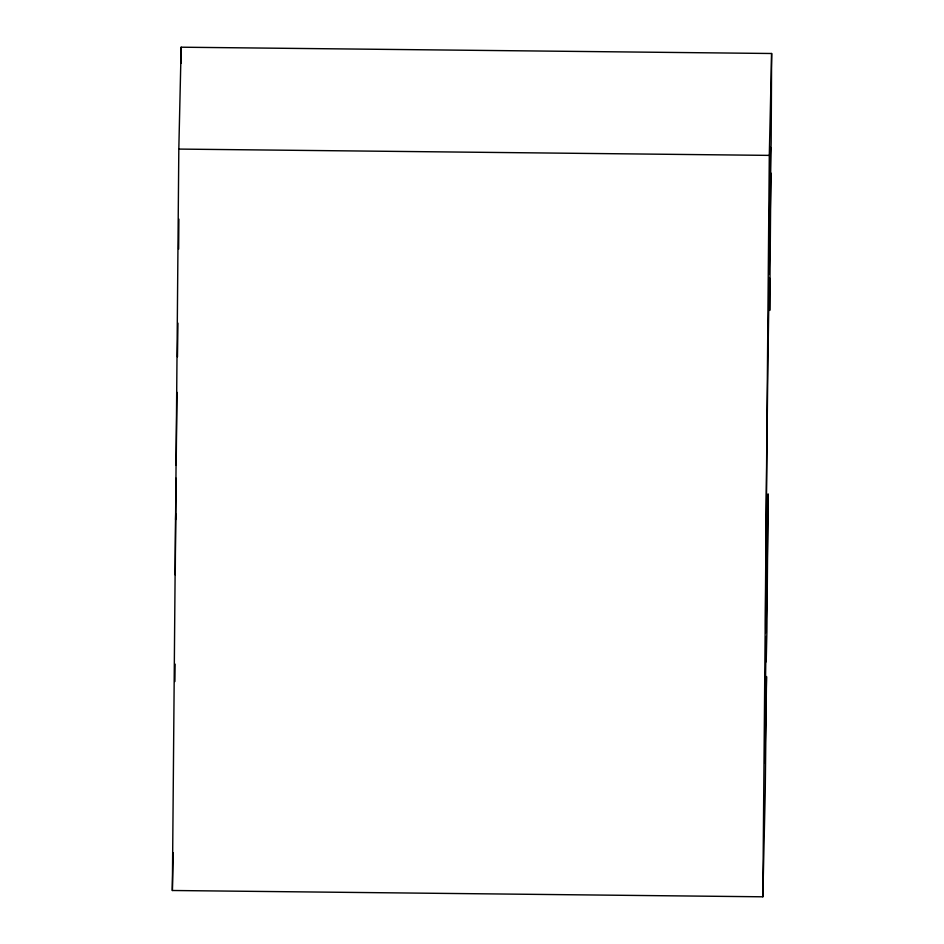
<?xml version="1.0" encoding="UTF-8"?>
<svg xmlns="http://www.w3.org/2000/svg" width="944" height="944" viewBox="0 0 944 944"><rect width="100%" height="100%" fill="white"/><g stroke="black" fill="none" stroke-linecap="round" stroke-linejoin="round"><path stroke-width="1.42" d="M178.64 249.11L178.876 219.114M172.351 890.499L178.817 149.081L181.154 47.2L771.626 53.501L771.165 142.166L770.481 172.469L770.457 147.217L770.186 159.43L769.159 248.768L769.183 274.02L770.906 172.87L769.702 310.458L769.738 294.056A175.56 0.85 -89.4 0 0 767.637 385.836A175.56 0.85 -89.4 0 0 765.631 616.515A175.56 0.85 -89.4 0 0 767.732 524.734L768.097 493.913L766.894 631.501L766.209 661.803L766.186 636.551L766.068 640.646L765.159 707.398L764.911 763.354L766.504 676.518L765.23 792.075L762.835 896.8L172.351 890.499L173.212 852.68M762.835 896.8L769.301 155.382L771.626 53.501M174.9 681.521L175.112 664.116M175.584 519.79L175.714 513.89M178.817 149.081L769.301 155.382M181.154 47.2L181.165 63.142M175.265 574.92A175.56 0.85 -89.4 0 1 176.044 478.219M176.174 465.215A175.56 0.85 -89.4 0 1 177 392.362M177.46 356.903A175.56 0.85 -89.4 0 1 177.956 323.131"/></g></svg>
